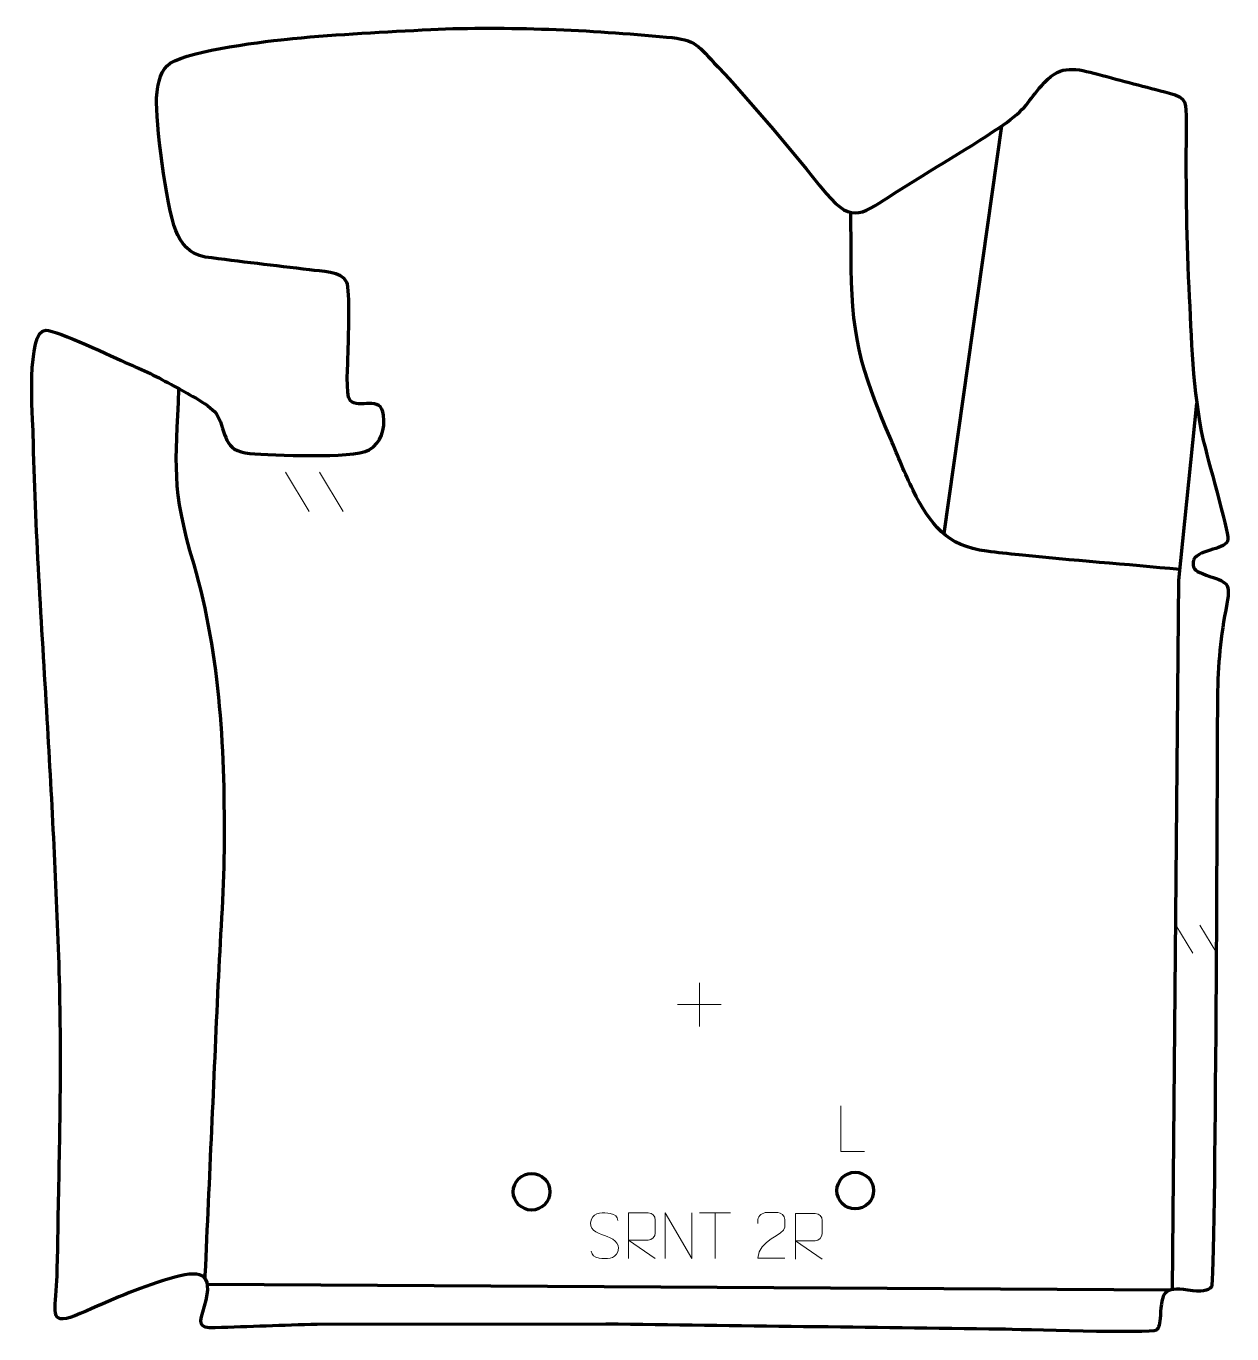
# Model space of a CAD drawing. Header units: millimetres. Extents: x -602 to 57, y 94 to 808.
import ezdxf

# ---------------------------------------------------------------- set-up
doc = ezdxf.new("R2010")
doc.units = ezdxf.units.MM
doc.header["$MEASUREMENT"] = 0
doc.layers.add('layer 2', color=7, linetype='Continuous')
doc.layers.add('layer 3', color=7, linetype='Continuous')

msp = doc.modelspace()

# ---------------------------------------------------------------- linework, layer by layer
at = {"layer": 'layer 2', "color": 142, "lineweight": 200}
for centre in [(-325.8697, 171.5431), (-148.9955, 172.2046)]:
    msp.add_ellipse(centre, major_axis=(0, 10), ratio=1, dxfattribs=at)
at = {"layer": 'layer 2', "color": 142, "lineweight": 158}
for points in [[(-100.4518, 531.2039), (-100.4518, 531.2039), (-68.8334, 753.9658), (-68.8334, 753.9658)], [(-503.0261, 121.0097), (-503.0261, 121.0097), (23.365, 117.9214), (23.365, 117.9214)]]:
    msp.add_open_spline(points, degree=3, dxfattribs=at)
for points, knots in [([(28.4712, 511.5073), (-0.7823, 514.2921), (-30.2718, 516.5452), (-59.4369, 519.5236), (-59.4369, 519.5236), (-65.3188, 520.1243), (-71.1781, 520.7848), (-77.0452, 521.5162), (-77.0452, 521.5162), (-99.177, 524.3067), (-107.8224, 536.0885), (-117.3843, 554.9633), (-117.3843, 554.9633), (-121.9178, 563.9123), (-125.5581, 573.4419), (-129.4912, 582.6775), (-129.4912, 582.6775), (-146.6924, 621.9634), (-151.2676, 640.4865), (-151.2737, 683.6729), (-151.2737, 683.6729), (-151.2747, 691.0807), (-151.3023, 698.4639), (-151.3758, 705.8702)], [0, 0, 0, 0, 0.14285714, 0.14285714, 0.14285714, 0.14285714, 0.28571429, 0.28571429, 0.28571429, 0.28571429, 0.42857143, 0.42857143, 0.42857143, 0.42857143, 0.57142857, 0.57142857, 0.57142857, 0.57142857, 0.71428571, 0.71428571, 0.71428571, 0.71428571, 1, 1, 1, 1]), ([(-518.8086, 610.4452), (-520.256, 567.4576), (-523.322, 557.1577), (-510.5218, 514.2194), (-510.5218, 514.2194), (-495.8384, 463.6187), (-493.4572, 410.606), (-493.9521, 358.2006), (-493.9521, 358.2006), (-494.1812, 333.934), (-496.1796, 308.997), (-497.2694, 284.6283), (-497.2694, 284.6283), (-499.636, 231.7137), (-502.0025, 178.7991), (-504.3688, 125.8845), (-504.3688, 125.8845), (-504.3688, 125.8845), (-504.4358, 124.3869), (-504.4358, 124.3869)], [0, 0, 0, 0, 0.16666667, 0.16666667, 0.16666667, 0.16666667, 0.33333333, 0.33333333, 0.33333333, 0.33333333, 0.5, 0.5, 0.5, 0.5, 0.66666667, 0.66666667, 0.66666667, 0.66666667, 1, 1, 1, 1]), ([(24.438, 118.3634), (24.438, 118.3634), (27.8786, 505.6469), (27.8786, 505.6469), (27.8786, 505.6469), (27.8786, 505.6469), (37.6632, 602.404), (37.6632, 602.404)], [0, 0, 0, 0, 0.33333333, 0.33333333, 0.33333333, 0.33333333, 1, 1, 1, 1])]:
    msp.add_open_spline(points, degree=3, knots=knots, dxfattribs=at)
at = {"layer": 'layer 2', "color": 250, "lineweight": 9}
for points in [[(-460.2635, 564.699), (-460.2635, 564.699), (-447.3347, 543.2168), (-447.3347, 543.2168)], [(-441.7242, 564.699), (-441.7242, 564.699), (-428.7955, 543.2168), (-428.7955, 543.2168)], [(26.2726, 317.1168), (26.2726, 317.1168), (35.4298, 301.9013), (35.4298, 301.9013)], [(39.4037, 317.1168), (39.4037, 317.1168), (48.5609, 301.9013), (48.5609, 301.9013)], [(-234.175, 285.7756), (-234.175, 285.7756), (-234.175, 261.7977), (-234.175, 261.7977)], [(-246.1639, 273.7866), (-246.1639, 273.7866), (-222.186, 273.7866), (-222.186, 273.7866)], [(-234.0888, 159.9693), (-234.0888, 159.9693), (-217.1016, 159.9693), (-217.1016, 159.9693)], [(-225.595, 135.0393), (-225.595, 135.0393), (-225.595, 159.9928), (-225.595, 159.9928)]]:
    msp.add_open_spline(points, degree=3, dxfattribs=at)
for points, knots in [([(-143.9785, 193.5131), (-143.9785, 193.5131), (-156.9276, 193.5131), (-156.9276, 193.5131), (-156.9276, 193.5131), (-156.9276, 193.5131), (-156.9276, 218.4667), (-156.9276, 218.4667)], [0, 0, 0, 0, 0.33333333, 0.33333333, 0.33333333, 0.33333333, 1, 1, 1, 1]), ([(-286.0202, 147.6899), (-290.2685, 149.1603), (-295.1766, 150.9561), (-293.1715, 156.4764), (-293.1715, 156.4764), (-291.668, 160.6163), (-286.4544, 160.2278), (-282.8508, 159.6267), (-282.8508, 159.6267), (-279.9902, 159.1495), (-279.1255, 157.9363), (-278.8149, 155.8522)], [0, 0, 0, 0, 0.25, 0.25, 0.25, 0.25, 0.5, 0.5, 0.5, 0.5, 1, 1, 1, 1]), ([(-272.9272, 135.0393), (-272.9272, 135.0393), (-272.9272, 159.9928), (-272.9272, 159.9928), (-272.9272, 159.9928), (-269.3324, 159.9928), (-265.7369, 159.9928), (-262.1417, 159.9928), (-262.1417, 159.9928), (-259.8164, 159.9551), (-258.2591, 158.4651), (-258.2632, 156.0987), (-258.2632, 156.0987), (-258.2636, 154.0632), (-258.2636, 151.0038), (-258.2632, 148.9678), (-258.2632, 148.9678), (-258.2697, 147.0923), (-260.082, 145.1505), (-262.0915, 145.1314), (-262.0915, 145.1314), (-262.0915, 145.1314), (-272.9272, 145.1314), (-272.9272, 145.1314), (-272.9272, 145.1314), (-272.9272, 145.1314), (-258.2725, 135.0393), (-258.2725, 135.0393)], [0, 0, 0, 0, 0.125, 0.125, 0.125, 0.125, 0.25, 0.25, 0.25, 0.25, 0.375, 0.375, 0.375, 0.375, 0.5, 0.5, 0.5, 0.5, 0.625, 0.625, 0.625, 0.625, 0.75, 0.75, 0.75, 0.75, 1, 1, 1, 1]), ([(-252.9226, 135.0393), (-252.9226, 135.0393), (-252.9226, 159.9928), (-252.9226, 159.9928), (-252.9226, 159.9928), (-252.9226, 159.9928), (-238.2678, 135.0393), (-238.2678, 135.0393), (-238.2678, 135.0393), (-238.2678, 135.0393), (-238.2678, 159.9928), (-238.2678, 159.9928)], [0, 0, 0, 0, 0.25, 0.25, 0.25, 0.25, 0.5, 0.5, 0.5, 0.5, 1, 1, 1, 1]), ([(-187.4616, 135.2322), (-192.376, 135.2325), (-197.2904, 135.2325), (-202.2045, 135.2322), (-202.2045, 135.2322), (-202.2045, 145.1645), (-187.5535, 147.8057), (-187.4616, 152.116), (-187.4616, 152.116), (-187.4619, 153.5401), (-187.4619, 154.9638), (-187.4616, 156.3871), (-187.4616, 156.3871), (-187.4785, 158.4642), (-189.6013, 160.189), (-191.2723, 160.2063), (-191.2723, 160.2063), (-193.3455, 160.2059), (-195.4184, 160.2059), (-197.4908, 160.2063), (-197.4908, 160.2063), (-199.3129, 160.2228), (-202.1376, 158.4307), (-202.2045, 156.3371), (-202.2045, 156.3371), (-202.2045, 156.3371), (-202.2045, 154.2823), (-202.2045, 154.2823)], [0, 0, 0, 0, 0.125, 0.125, 0.125, 0.125, 0.25, 0.25, 0.25, 0.25, 0.375, 0.375, 0.375, 0.375, 0.5, 0.5, 0.5, 0.5, 0.625, 0.625, 0.625, 0.625, 0.75, 0.75, 0.75, 0.75, 1, 1, 1, 1]), ([(-181.6916, 134.7135), (-181.6916, 134.7135), (-181.6916, 159.667), (-181.6916, 159.667), (-181.6916, 159.667), (-178.0968, 159.667), (-174.5013, 159.667), (-170.9061, 159.667), (-170.9061, 159.667), (-168.5808, 159.6293), (-167.0235, 158.1393), (-167.0276, 155.7729), (-167.0276, 155.7729), (-167.028, 153.7374), (-167.028, 150.678), (-167.0276, 148.642), (-167.0276, 148.642), (-167.0341, 146.7665), (-168.8464, 144.8247), (-170.8559, 144.8056), (-170.8559, 144.8056), (-170.8559, 144.8056), (-181.6916, 144.8056), (-181.6916, 144.8056), (-181.6916, 144.8056), (-181.6916, 144.8056), (-167.0369, 134.7135), (-167.0369, 134.7135)], [0, 0, 0, 0, 0.125, 0.125, 0.125, 0.125, 0.25, 0.25, 0.25, 0.25, 0.375, 0.375, 0.375, 0.375, 0.5, 0.5, 0.5, 0.5, 0.625, 0.625, 0.625, 0.625, 0.75, 0.75, 0.75, 0.75, 1, 1, 1, 1]), ([(-286.0202, 147.6898), (-282.0016, 146.0431), (-276.9721, 144.1548), (-278.8061, 138.7945), (-278.8061, 138.7945), (-280.2659, 134.5281), (-285.1767, 134.7848), (-288.9028, 135.3395), (-288.9028, 135.3395), (-291.6528, 135.7493), (-292.8737, 136.9628), (-293.2517, 139.075)], [0, 0, 0, 0, 0.25, 0.25, 0.25, 0.25, 0.5, 0.5, 0.5, 0.5, 1, 1, 1, 1])]:
    msp.add_open_spline(points, degree=3, knots=knots, dxfattribs=at)
at = {"layer": 'layer 3', "color": 242, "lineweight": 158}
msp.add_open_spline([(35.8389, 516.7914), (39.5588, 523.3821), (54.2349, 521.8617), (54.6486, 528.1995), (54.6486, 528.1995), (54.9075, 532.1673), (43.0947, 573.9984), (41.2253, 582.0583), (41.2253, 582.0583), (35.1385, 609.3387), (34.7384, 637.8683), (33.2767, 665.7092), (33.2767, 665.7092), (31.6586, 696.5277), (31.689, 725.5965), (31.8403, 756.3834), (31.8403, 756.3834), (31.8535, 765.8943), (32.3782, 769.5166), (22.7381, 771.8837), (22.7381, 771.8837), (9.5845, 775.1135), (-3.2445, 778.7025), (-16.323, 782.1296), (-16.323, 782.1296), (-28.2595, 785.2225), (-36.1751, 787.6467), (-45.5637, 777.6906), (-45.5637, 777.6906), (-54.0857, 768.6535), (-54.4191, 764.2152), (-66.1404, 755.8083), (-66.1404, 755.8083), (-85.693, 742.3166), (-107.3118, 729.9702), (-127.4931, 717.1953), (-127.4931, 717.1953), (-144.2159, 706.5542), (-150.2871, 699.4511), (-164.812, 717.0338), (-164.812, 717.0338), (-184.2543, 740.5691), (-203.1554, 763.8195), (-224.0525, 786.143), (-224.0525, 786.143), (-235.2199, 797.893), (-235.1932, 800.8518), (-252.1008, 802.4562), (-252.1008, 802.4562), (-294.0026, 806.4323), (-338.8056, 808.4192), (-380.8438, 806.6453), (-380.8438, 806.6453), (-406.0748, 805.2128), (-431.0847, 804.0901), (-456.2705, 801.6331), (-456.2705, 801.6331), (-470.6681, 800.2286), (-511.7505, 795.4715), (-523.4054, 788.1253), (-523.4054, 788.1253), (-528.2218, 785.0894), (-530.264, 777.9842), (-530.7618, 769.3394), (-530.7618, 769.3394), (-531.4938, 756.6302), (-525.5409, 710.4111), (-520.344, 696.8557), (-520.344, 696.8557), (-517.5947, 689.6847), (-512.9555, 683.9215), (-504.1788, 682.2794), (-504.1788, 682.2794), (-485.482, 679.662), (-466.0351, 677.5611), (-447.2248, 675.235), (-447.2248, 675.235), (-441.006, 674.4678), (-429.6478, 674.6169), (-426.8647, 668.4325), (-426.8647, 668.4325), (-424.979, 664.2424), (-425.9588, 636.0824), (-426.1151, 629.5234), (-426.1151, 629.5234), (-426.2182, 625.4159), (-427.562, 606.6305), (-425.0831, 603.9339), (-425.0831, 603.9339), (-420.3539, 598.7894), (-407.8663, 607.1517), (-406.7504, 595.8357), (-406.7504, 595.8357), (-405.997, 588.1966), (-407.7369, 580.9684), (-414.6535, 576.8398), (-414.6535, 576.8398), (-424.2805, 571.9423), (-467.2483, 574.1182), (-479.8027, 574.954), (-479.8027, 574.954), (-494.8583, 576.203), (-492.2701, 586.0959), (-497.6452, 595.8872), (-497.6452, 595.8872), (-500.3612, 600.8346), (-514.117, 607.8583), (-519.4328, 610.7871), (-519.4328, 610.7871), (-529.2224, 616.199), (-535.8849, 619.6137), (-546.2026, 623.9416), (-546.2026, 623.9416), (-554.262, 627.4953), (-584.9822, 642.2587), (-591.3489, 642.311), (-591.3489, 642.311), (-602.0913, 642.3993), (-598.5656, 593.5327), (-598.2351, 585.4713), (-598.2351, 585.4713), (-597.2584, 534.0436), (-593.5104, 481.2162), (-590.5573, 429.771), (-590.5573, 429.771), (-587.8896, 383.4646), (-585.4073, 338.0577), (-583.9925, 291.6588), (-583.9925, 291.6588), (-582.6594, 248.0181), (-583.5578, 206.2857), (-584.4555, 162.7287), (-584.4555, 162.7287), (-584.7372, 148.6599), (-584.7858, 134.3571), (-585.4484, 120.322), (-585.4484, 120.322), (-586.1887, 104.6401), (-589.6171, 97.5821), (-572.5179, 105.0024), (-572.5179, 105.0024), (-555.3986, 112.4313), (-542.0288, 118.5783), (-523.9004, 124.0457), (-523.9004, 124.0457), (-506.9912, 128.8505), (-499.1535, 128.3407), (-504.5597, 108.9762), (-504.5597, 108.9762), (-507.224, 99.844), (-508.8807, 96.9208), (-498.8269, 97.2121), (-498.8269, 97.2121), (-480.2506, 97.7504), (-461.6409, 98.5432), (-443.0228, 99.0595), (-443.0228, 99.0595), (-443.0228, 99.0595), (-285.3312, 99.1919), (-285.3312, 99.1919), (-285.3312, 99.1919), (-213.3122, 98.2804), (-141.2932, 97.3689), (-69.2742, 96.4573), (-69.2742, 96.4573), (-60.2513, 96.3321), (13.0446, 93.9055), (15.5876, 95.9243), (15.5876, 95.9243), (17.0453, 97.0814), (17.4575, 99.411), (17.7565, 103.8759), (17.7565, 103.8759), (18.6069, 116.5727), (19.3871, 119.7441), (32.819, 117.7324), (32.819, 117.7324), (40.3355, 116.6067), (43.9553, 117.3068), (45.6313, 119.6156), (45.6313, 119.6156), (48.0321, 122.923), (48.7077, 415.8742), (48.9938, 441.6312), (48.9938, 441.6312), (49.1969, 459.9169), (50.5216, 474.7503), (54.1123, 492.7136), (54.1123, 492.7136), (56.8396, 505.9386), (52.6177, 504.6201), (40.7405, 509.2811), (40.7405, 509.2811), (36.6421, 510.8895), (34.9855, 512.3034), (35.8389, 516.7914)], degree=3, knots=[0, 0, 0, 0, 0.02, 0.02, 0.02, 0.02, 0.04, 0.04, 0.04, 0.04, 0.06, 0.06, 0.06, 0.06, 0.08, 0.08, 0.08, 0.08, 0.1, 0.1, 0.1, 0.1, 0.12, 0.12, 0.12, 0.12, 0.14, 0.14, 0.14, 0.14, 0.16, 0.16, 0.16, 0.16, 0.18, 0.18, 0.18, 0.18, 0.2, 0.2, 0.2, 0.2, 0.22, 0.22, 0.22, 0.22, 0.24, 0.24, 0.24, 0.24, 0.26, 0.26, 0.26, 0.26, 0.28, 0.28, 0.28, 0.28, 0.3, 0.3, 0.3, 0.3, 0.32, 0.32, 0.32, 0.32, 0.34, 0.34, 0.34, 0.34, 0.36, 0.36, 0.36, 0.36, 0.38, 0.38, 0.38, 0.38, 0.4, 0.4, 0.4, 0.4, 0.42, 0.42, 0.42, 0.42, 0.44, 0.44, 0.44, 0.44, 0.46, 0.46, 0.46, 0.46, 0.48, 0.48, 0.48, 0.48, 0.5, 0.5, 0.5, 0.5, 0.52, 0.52, 0.52, 0.52, 0.54, 0.54, 0.54, 0.54, 0.56, 0.56, 0.56, 0.56, 0.58, 0.58, 0.58, 0.58, 0.6, 0.6, 0.6, 0.6, 0.62, 0.62, 0.62, 0.62, 0.64, 0.64, 0.64, 0.64, 0.66, 0.66, 0.66, 0.66, 0.68, 0.68, 0.68, 0.68, 0.7, 0.7, 0.7, 0.7, 0.72, 0.72, 0.72, 0.72, 0.74, 0.74, 0.74, 0.74, 0.76, 0.76, 0.76, 0.76, 0.78, 0.78, 0.78, 0.78, 0.8, 0.8, 0.8, 0.8, 0.82, 0.82, 0.82, 0.82, 0.84, 0.84, 0.84, 0.84, 0.86, 0.86, 0.86, 0.86, 0.88, 0.88, 0.88, 0.88, 0.9, 0.9, 0.9, 0.9, 0.92, 0.92, 0.92, 0.92, 0.94, 0.94, 0.94, 0.94, 0.96, 0.96, 0.96, 0.96, 1, 1, 1, 1], dxfattribs=at)

doc.saveas('drawing.dxf')
